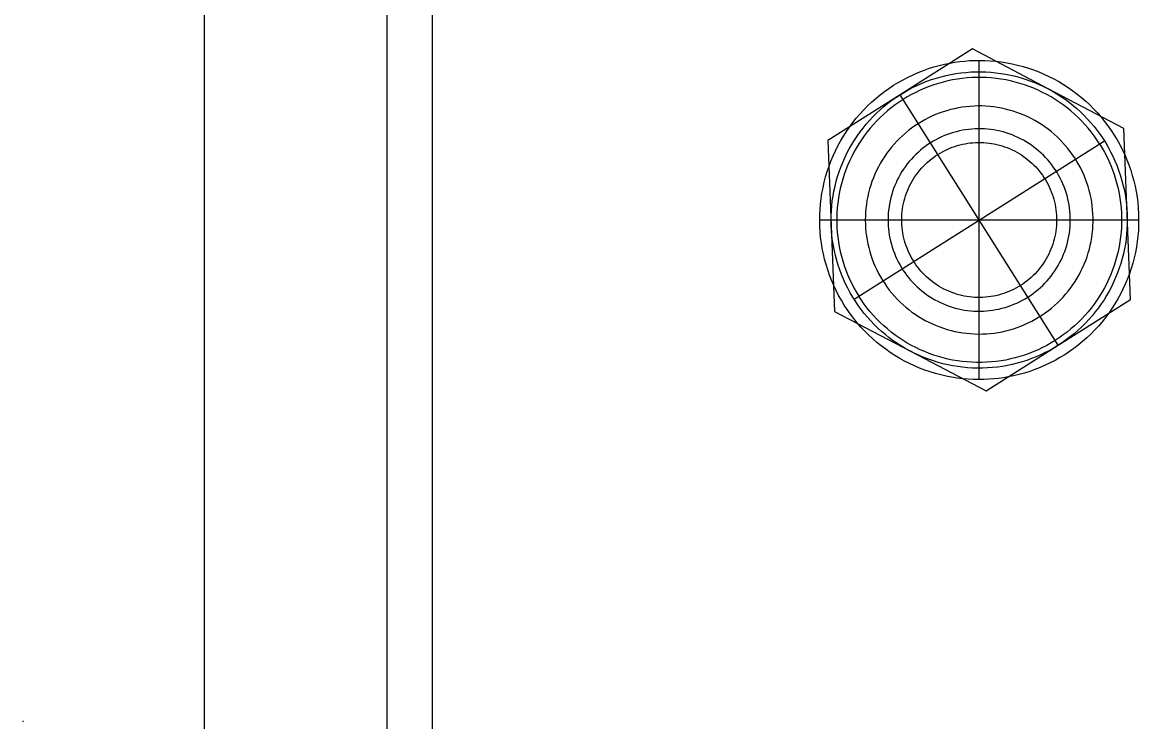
# Model space of a CAD drawing. Header units: millimetres. Extents: x -402 to 3954, y -41 to 3282.
# Drawn here: x -105.37 to -56.37, y 1285.91 to 1316.57 of the extents above; entities that cross this region are included whole.
import ezdxf

# ---------------------------------------------------------------- set-up
doc = ezdxf.new("R2010")
doc.units = ezdxf.units.MM
doc.layers.add('ZANO_R', color=7, linetype='Continuous', lineweight=0)
doc.layers.add('ZANO_W', color=1, linetype='Continuous', lineweight=0)
doc.styles.add('Arial', font='arial.ttf')
doc.styles.get("Standard").update_dxf_attribs({"font": 'ARIALUNI.TTF'})
doc.dimstyles.new('pl i ang', dxfattribs={"dimtxt": 50, "dimasz": 50, "dimexe": 1.25, "dimexo": 0.625, "dimgap": 10, "dimtad": 1, "dimtoh": 1, "dimtxsty": 'Standard', "dimcen": 2.5, "dimclrd": 1, "dimclre": 1, "dimclrt": 1, "dimadec": 0, "dimazin": 0, "dimtfac": 1, "dimtmove": 0, "dimatfit": 3, "dimfxl": 1, "dimarcsym": 1})

# ---------------------------------------------------------------- blocks, each defined once
blk = doc.blocks.new('*D414')
at = {"layer": 'ZANO_W', "color": 1, "lineweight": -2}
for p, q in [((-99.368, 1886.113), (-300.683, 1886.113)), ((-290.683, 1846.113), (-290.683, 1292.92)), ((-143.88, 1252.92), (-300.683, 1252.92))]:
    blk.add_line(p, q, dxfattribs=at)
at = {"layer": 'ZANO_W', "color": 1}
for points in [[(-284.016, 1846.113), (-297.349, 1846.113), (-290.683, 1886.113)], [(-297.349, 1292.92), (-284.016, 1292.92), (-290.683, 1252.92)]]:
    blk.add_solid(points, dxfattribs=at)
at = {"layer": 'ZANO_W', "color": 1, "insert": (-321.119, 1569.517), "char_height": 40, "attachment_point": 5, "rotation": 90, "style": 'Arial'}
blk.add_mtext('633', dxfattribs=at)

msp = doc.modelspace()

# ---------------------------------------------------------------- linework, layer by layer
at = {"layer": 'ZANO_R'}
for p, q in [((-97.368, 1262.905), (-97.368, 1702.905)), ((-89.368, 1702.905), (-89.368, 1262.905)), ((-87.368, 1257.905), (-87.368, 1697.905)), ((-63.668, 1315.405), (-66.841, 1313.4)), ((-60.346, 1313.66), (-63.668, 1315.405)), ((-65.358, 1314.617), (-65.123, 1314.682)), ((-65.123, 1314.682), (-64.887, 1314.739)), ((-64.887, 1314.739), (-64.648, 1314.787)), ((-64.642, 1314.788), (-64.432, 1314.824)), ((-64.432, 1314.824), (-64.22, 1314.853)), ((-64.22, 1314.853), (-64.008, 1314.876)), ((-64.008, 1314.876), (-63.795, 1314.892)), ((-63.795, 1314.892), (-63.582, 1314.902)), ((-63.582, 1314.902), (-63.368, 1314.905)), ((-63.368, 1314.905), (-63.125, 1314.901)), ((-63.368, 1300.905), (-63.368, 1314.905)), ((-63.125, 1314.901), (-62.882, 1314.888)), ((-62.882, 1314.888), (-62.639, 1314.867)), ((-62.639, 1314.867), (-62.397, 1314.837)), ((-62.397, 1314.837), (-62.156, 1314.799)), ((-62.156, 1314.799), (-61.917, 1314.753)), ((-61.917, 1314.753), (-61.68, 1314.698)), ((-61.68, 1314.698), (-61.444, 1314.636)), ((-66.49, 1314.171), (-66.27, 1314.276)), ((-66.27, 1314.276), (-66.047, 1314.373)), ((-66.047, 1314.373), (-65.82, 1314.462)), ((-65.82, 1314.462), (-65.59, 1314.543)), ((-65.59, 1314.543), (-65.358, 1314.617)), ((-65.036, 1314.188), (-64.823, 1314.24)), ((-64.823, 1314.24), (-64.609, 1314.286)), ((-64.609, 1314.286), (-64.392, 1314.324)), ((-64.392, 1314.324), (-64.175, 1314.355)), ((-64.175, 1314.355), (-63.957, 1314.379)), ((-63.957, 1314.379), (-63.738, 1314.395)), ((-63.738, 1314.395), (-63.518, 1314.403)), ((-63.518, 1314.403), (-63.299, 1314.405)), ((-63.299, 1314.405), (-63.079, 1314.399)), ((-63.079, 1314.399), (-62.86, 1314.385)), ((-62.86, 1314.385), (-62.642, 1314.364)), ((-62.642, 1314.364), (-62.424, 1314.336)), ((-62.424, 1314.336), (-62.207, 1314.301)), ((-62.207, 1314.301), (-61.992, 1314.258)), ((-61.992, 1314.258), (-61.778, 1314.208)), ((-61.778, 1314.208), (-61.566, 1314.15)), ((-61.444, 1314.636), (-61.211, 1314.565)), ((-61.211, 1314.565), (-60.981, 1314.485)), ((-60.981, 1314.485), (-60.753, 1314.398)), ((-60.753, 1314.398), (-60.529, 1314.303)), ((-60.529, 1314.303), (-60.308, 1314.201)), ((-60.308, 1314.201), (-60.091, 1314.09)), ((-67.329, 1313.677), (-67.126, 1313.811)), ((-67.126, 1313.811), (-66.918, 1313.939)), ((-66.918, 1313.939), (-66.706, 1314.058)), ((-66.706, 1314.058), (-66.49, 1314.171)), ((-66.462, 1313.622), (-66.267, 1313.723)), ((-66.267, 1313.723), (-66.069, 1313.818)), ((-66.069, 1313.818), (-65.868, 1313.906)), ((-65.868, 1313.906), (-65.663, 1313.987)), ((-65.562, 1313.758), (-65.761, 1313.679)), ((-65.663, 1313.987), (-65.457, 1314.061)), ((-65.361, 1313.829), (-65.562, 1313.758)), ((-65.457, 1314.061), (-65.248, 1314.128)), ((-65.158, 1313.894), (-65.361, 1313.829)), ((-65.248, 1314.128), (-65.036, 1314.188)), ((-64.952, 1313.951), (-65.158, 1313.894)), ((-64.745, 1314.002), (-64.952, 1313.951)), ((-64.536, 1314.045), (-64.745, 1314.002)), ((-64.326, 1314.081), (-64.536, 1314.045)), ((-64.114, 1314.111), (-64.326, 1314.081)), ((-63.902, 1314.132), (-64.114, 1314.111)), ((-63.689, 1314.147), (-63.902, 1314.132)), ((-63.476, 1314.154), (-63.689, 1314.147)), ((-63.262, 1314.154), (-63.476, 1314.154)), ((-63.049, 1314.147), (-63.262, 1314.154)), ((-62.836, 1314.132), (-63.049, 1314.147)), ((-62.624, 1314.111), (-62.836, 1314.132)), ((-62.412, 1314.082), (-62.624, 1314.111)), ((-62.202, 1314.045), (-62.412, 1314.082)), ((-61.993, 1314.002), (-62.202, 1314.045)), ((-61.786, 1313.952), (-61.993, 1314.002)), ((-61.58, 1313.894), (-61.786, 1313.952)), ((-61.377, 1313.829), (-61.58, 1313.894)), ((-61.566, 1314.15), (-61.356, 1314.086)), ((-61.176, 1313.758), (-61.377, 1313.829)), ((-61.356, 1314.086), (-61.149, 1314.014)), ((-60.977, 1313.68), (-61.176, 1313.758)), ((-61.149, 1314.014), (-60.943, 1313.936)), ((-60.943, 1313.936), (-60.741, 1313.851)), ((-60.741, 1313.851), (-60.542, 1313.758)), ((-60.542, 1313.758), (-60.346, 1313.66)), ((-60.091, 1314.09), (-59.878, 1313.973)), ((-59.878, 1313.973), (-59.669, 1313.847)), ((-59.669, 1313.847), (-59.464, 1313.715)), ((-59.464, 1313.715), (-59.264, 1313.576)), ((-66.841, 1313.4), (-70.013, 1311.395)), ((-68.091, 1313.072), (-67.909, 1313.233)), ((-67.909, 1313.233), (-67.721, 1313.388)), ((-67.721, 1313.388), (-67.527, 1313.536)), ((-67.527, 1313.536), (-67.329, 1313.677)), ((-67.204, 1313.153), (-67.024, 1313.28)), ((-67.024, 1313.28), (-66.841, 1313.4)), ((-66.841, 1313.4), (-66.653, 1313.514)), ((-59.896, 1302.41), (-66.841, 1313.4)), ((-66.525, 1313.3), (-66.707, 1313.189)), ((-66.653, 1313.514), (-66.462, 1313.622)), ((-66.339, 1313.404), (-66.525, 1313.3)), ((-66.149, 1313.503), (-66.339, 1313.404)), ((-65.957, 1313.594), (-66.149, 1313.503)), ((-65.761, 1313.679), (-65.957, 1313.594)), ((-60.782, 1313.595), (-60.977, 1313.68)), ((-60.589, 1313.503), (-60.782, 1313.595)), ((-60.399, 1313.405), (-60.589, 1313.503)), ((-60.213, 1313.3), (-60.399, 1313.405)), ((-60.346, 1313.66), (-60.153, 1313.554)), ((-57.023, 1311.915), (-60.346, 1313.66)), ((-60.031, 1313.189), (-60.213, 1313.3)), ((-60.153, 1313.554), (-59.964, 1313.442)), ((-59.964, 1313.442), (-59.779, 1313.324)), ((-59.779, 1313.324), (-59.598, 1313.2)), ((-59.264, 1313.576), (-59.069, 1313.429)), ((-59.069, 1313.429), (-58.88, 1313.276)), ((-58.88, 1313.276), (-58.695, 1313.117)), ((-68.604, 1312.552), (-68.439, 1312.731)), ((-68.439, 1312.731), (-68.268, 1312.904)), ((-68.268, 1312.904), (-68.091, 1313.072)), ((-67.876, 1312.589), (-67.715, 1312.738)), ((-67.715, 1312.738), (-67.549, 1312.882)), ((-67.549, 1312.882), (-67.379, 1313.021)), ((-67.23, 1312.82), (-67.395, 1312.685)), ((-67.379, 1313.021), (-67.204, 1313.153)), ((-67.06, 1312.949), (-67.23, 1312.82)), ((-66.886, 1313.072), (-67.06, 1312.949)), ((-66.707, 1313.189), (-66.886, 1313.072)), ((-64.624, 1312.745), (-64.791, 1312.698)), ((-64.456, 1312.786), (-64.624, 1312.745)), ((-64.285, 1312.82), (-64.456, 1312.786)), ((-64.114, 1312.849), (-64.285, 1312.82)), ((-63.942, 1312.872), (-64.114, 1312.849)), ((-63.77, 1312.889), (-63.942, 1312.872)), ((-63.596, 1312.9), (-63.77, 1312.889)), ((-63.423, 1312.905), (-63.596, 1312.9)), ((-63.249, 1312.904), (-63.423, 1312.905)), ((-63.076, 1312.897), (-63.249, 1312.904)), ((-62.903, 1312.883), (-63.076, 1312.897)), ((-62.73, 1312.864), (-62.903, 1312.883)), ((-62.559, 1312.839), (-62.73, 1312.864)), ((-62.388, 1312.808), (-62.559, 1312.839)), ((-62.218, 1312.771), (-62.388, 1312.808)), ((-62.05, 1312.728), (-62.218, 1312.771)), ((-61.883, 1312.68), (-62.05, 1312.728)), ((-59.852, 1313.072), (-60.031, 1313.189)), ((-59.678, 1312.949), (-59.852, 1313.072)), ((-59.508, 1312.82), (-59.678, 1312.949)), ((-59.598, 1313.2), (-59.422, 1313.07)), ((-59.342, 1312.686), (-59.508, 1312.82)), ((-59.422, 1313.07), (-59.249, 1312.933)), ((-59.249, 1312.933), (-59.082, 1312.791)), ((-59.082, 1312.791), (-58.919, 1312.644)), ((-58.695, 1313.117), (-58.517, 1312.951)), ((-58.517, 1312.951), (-58.344, 1312.779)), ((-58.344, 1312.779), (-58.178, 1312.602)), ((-68.915, 1312.176), (-68.763, 1312.367)), ((-68.763, 1312.367), (-68.604, 1312.552)), ((-68.326, 1312.109), (-68.182, 1312.274)), ((-68.182, 1312.274), (-68.031, 1312.434)), ((-68.031, 1312.434), (-67.876, 1312.589)), ((-67.863, 1312.248), (-68.009, 1312.092)), ((-67.712, 1312.399), (-67.863, 1312.248)), ((-67.556, 1312.545), (-67.712, 1312.399)), ((-67.395, 1312.685), (-67.556, 1312.545)), ((-65.752, 1312.301), (-65.903, 1312.215)), ((-65.598, 1312.381), (-65.752, 1312.301)), ((-65.441, 1312.455), (-65.598, 1312.381)), ((-65.282, 1312.525), (-65.441, 1312.455)), ((-65.121, 1312.588), (-65.282, 1312.525)), ((-64.957, 1312.646), (-65.121, 1312.588)), ((-64.791, 1312.698), (-64.957, 1312.646)), ((-61.719, 1312.625), (-61.883, 1312.68)), ((-61.556, 1312.565), (-61.719, 1312.625)), ((-61.395, 1312.499), (-61.556, 1312.565)), ((-61.237, 1312.428), (-61.395, 1312.499)), ((-61.081, 1312.351), (-61.237, 1312.428)), ((-60.928, 1312.269), (-61.081, 1312.351)), ((-60.778, 1312.182), (-60.928, 1312.269)), ((-59.182, 1312.546), (-59.342, 1312.686)), ((-59.026, 1312.4), (-59.182, 1312.546)), ((-58.875, 1312.249), (-59.026, 1312.4)), ((-58.919, 1312.644), (-58.762, 1312.491)), ((-58.729, 1312.093), (-58.875, 1312.249)), ((-58.762, 1312.491), (-58.61, 1312.333)), ((-58.61, 1312.333), (-58.463, 1312.169)), ((-58.178, 1312.602), (-58.017, 1312.418)), ((-58.017, 1312.418), (-57.864, 1312.229)), ((-57.864, 1312.229), (-57.716, 1312.035)), ((-69.329, 1311.575), (-69.198, 1311.78)), ((-69.198, 1311.78), (-69.06, 1311.981)), ((-69.06, 1311.981), (-68.915, 1312.176)), ((-68.726, 1311.586), (-68.599, 1311.764)), ((-68.599, 1311.764), (-68.466, 1311.939)), ((-68.466, 1311.939), (-68.326, 1312.109)), ((-68.284, 1311.766), (-68.413, 1311.596)), ((-68.149, 1311.931), (-68.284, 1311.766)), ((-68.009, 1312.092), (-68.149, 1311.931)), ((-66.475, 1311.823), (-66.609, 1311.713)), ((-66.337, 1311.928), (-66.475, 1311.823)), ((-66.196, 1312.029), (-66.337, 1311.928)), ((-66.051, 1312.125), (-66.196, 1312.029)), ((-65.903, 1312.215), (-66.051, 1312.125)), ((-64.502, 1311.741), (-64.634, 1311.7)), ((-64.369, 1311.778), (-64.502, 1311.741)), ((-64.235, 1311.81), (-64.369, 1311.778)), ((-64.099, 1311.838), (-64.235, 1311.81)), ((-63.963, 1311.861), (-64.099, 1311.838)), ((-63.826, 1311.879), (-63.963, 1311.861)), ((-63.689, 1311.892), (-63.826, 1311.879)), ((-63.551, 1311.901), (-63.689, 1311.892)), ((-63.413, 1311.905), (-63.551, 1311.901)), ((-63.275, 1311.904), (-63.413, 1311.905)), ((-63.137, 1311.899), (-63.275, 1311.904)), ((-62.999, 1311.888), (-63.137, 1311.899)), ((-62.862, 1311.873), (-62.999, 1311.888)), ((-62.725, 1311.853), (-62.862, 1311.873)), ((-62.59, 1311.829), (-62.725, 1311.853)), ((-62.455, 1311.799), (-62.59, 1311.829)), ((-62.321, 1311.766), (-62.455, 1311.799)), ((-62.188, 1311.727), (-62.321, 1311.766)), ((-60.631, 1312.09), (-60.778, 1312.182)), ((-60.488, 1311.992), (-60.631, 1312.09)), ((-60.348, 1311.89), (-60.488, 1311.992)), ((-60.211, 1311.782), (-60.348, 1311.89)), ((-60.079, 1311.67), (-60.211, 1311.782)), ((-58.589, 1311.932), (-58.729, 1312.093)), ((-58.454, 1311.767), (-58.589, 1311.932)), ((-58.463, 1312.169), (-58.321, 1312.001)), ((-58.325, 1311.597), (-58.454, 1311.767)), ((-58.321, 1312.001), (-58.186, 1311.828)), ((-58.186, 1311.828), (-58.056, 1311.651)), ((-57.716, 1312.035), (-57.576, 1311.836)), ((-57.576, 1311.836), (-57.443, 1311.632)), ((-56.874, 1308.165), (-57.023, 1311.915)), ((-70.013, 1311.395), (-69.863, 1307.646)), ((-69.57, 1311.152), (-69.453, 1311.365)), ((-69.453, 1311.365), (-69.329, 1311.575)), ((-68.962, 1311.215), (-68.847, 1311.402)), ((-68.863, 1304.433), (-57.874, 1311.377)), ((-68.847, 1311.402), (-68.726, 1311.586)), ((-68.536, 1311.421), (-68.653, 1311.243)), ((-68.413, 1311.596), (-68.536, 1311.421)), ((-66.987, 1311.355), (-67.105, 1311.228)), ((-66.866, 1311.479), (-66.987, 1311.355)), ((-66.739, 1311.598), (-66.866, 1311.479)), ((-66.609, 1311.713), (-66.739, 1311.598)), ((-65.505, 1311.287), (-65.621, 1311.211)), ((-65.387, 1311.358), (-65.505, 1311.287)), ((-65.267, 1311.426), (-65.387, 1311.358)), ((-65.144, 1311.489), (-65.267, 1311.426)), ((-65.019, 1311.549), (-65.144, 1311.489)), ((-64.893, 1311.603), (-65.019, 1311.549)), ((-64.764, 1311.654), (-64.893, 1311.603)), ((-64.634, 1311.7), (-64.764, 1311.654)), ((-63.99, 1311.248), (-63.874, 1311.267)), ((-63.874, 1311.267), (-63.758, 1311.283)), ((-63.758, 1311.283), (-63.641, 1311.294)), ((-63.641, 1311.294), (-63.524, 1311.302)), ((-63.524, 1311.302), (-63.406, 1311.305)), ((-63.406, 1311.305), (-63.289, 1311.304)), ((-63.289, 1311.304), (-63.172, 1311.3)), ((-63.172, 1311.3), (-63.055, 1311.291)), ((-63.055, 1311.291), (-62.938, 1311.278)), ((-62.938, 1311.278), (-62.822, 1311.261)), ((-62.822, 1311.261), (-62.706, 1311.24)), ((-62.057, 1311.684), (-62.188, 1311.727)), ((-61.927, 1311.637), (-62.057, 1311.684)), ((-61.799, 1311.585), (-61.927, 1311.637)), ((-61.673, 1311.528), (-61.799, 1311.585)), ((-61.549, 1311.468), (-61.673, 1311.528)), ((-61.427, 1311.403), (-61.549, 1311.468)), ((-61.308, 1311.334), (-61.427, 1311.403)), ((-61.191, 1311.26), (-61.308, 1311.334)), ((-61.076, 1311.183), (-61.191, 1311.26)), ((-59.95, 1311.554), (-60.079, 1311.67)), ((-59.825, 1311.433), (-59.95, 1311.554)), ((-59.705, 1311.308), (-59.825, 1311.433)), ((-59.589, 1311.179), (-59.705, 1311.308)), ((-58.202, 1311.422), (-58.325, 1311.597)), ((-58.085, 1311.244), (-58.202, 1311.422)), ((-58.056, 1311.651), (-57.933, 1311.47)), ((-57.933, 1311.47), (-57.816, 1311.284)), ((-57.816, 1311.284), (-57.705, 1311.095)), ((-57.443, 1311.632), (-57.317, 1311.423)), ((-57.317, 1311.423), (-57.198, 1311.211)), ((-69.781, 1310.713), (-69.679, 1310.934)), ((-69.679, 1310.934), (-69.57, 1311.152)), ((-69.269, 1310.633), (-69.173, 1310.83)), ((-69.173, 1310.83), (-69.071, 1311.025)), ((-69.071, 1311.025), (-68.962, 1311.215)), ((-68.868, 1310.874), (-68.966, 1310.685)), ((-68.764, 1311.06), (-68.868, 1310.874)), ((-68.653, 1311.243), (-68.764, 1311.06)), ((-67.43, 1310.821), (-67.529, 1310.678)), ((-67.327, 1310.96), (-67.43, 1310.821)), ((-67.218, 1311.096), (-67.327, 1310.96)), ((-67.105, 1311.228), (-67.218, 1311.096)), ((-66.155, 1310.775), (-66.252, 1310.677)), ((-66.054, 1310.869), (-66.155, 1310.775)), ((-65.95, 1310.96), (-66.054, 1310.869)), ((-65.843, 1311.048), (-65.95, 1310.96)), ((-65.733, 1311.131), (-65.843, 1311.048)), ((-65.621, 1311.211), (-65.733, 1311.131)), ((-65.283, 1310.715), (-65.185, 1310.779)), ((-65.185, 1310.779), (-65.084, 1310.84)), ((-65.084, 1310.84), (-64.982, 1310.898)), ((-64.982, 1310.898), (-64.878, 1310.952)), ((-64.878, 1310.952), (-64.772, 1311.002)), ((-64.772, 1311.002), (-64.664, 1311.049)), ((-64.664, 1311.049), (-64.555, 1311.092)), ((-64.555, 1311.092), (-64.444, 1311.131)), ((-64.444, 1311.131), (-64.332, 1311.166)), ((-64.332, 1311.166), (-64.219, 1311.197)), ((-64.219, 1311.197), (-64.105, 1311.225)), ((-64.105, 1311.225), (-63.99, 1311.248)), ((-62.706, 1311.24), (-62.592, 1311.215)), ((-62.592, 1311.215), (-62.478, 1311.187)), ((-62.478, 1311.187), (-62.365, 1311.154)), ((-62.365, 1311.154), (-62.254, 1311.117)), ((-62.254, 1311.117), (-62.143, 1311.077)), ((-62.143, 1311.077), (-62.035, 1311.033)), ((-62.035, 1311.033), (-61.928, 1310.985)), ((-61.928, 1310.985), (-61.822, 1310.933)), ((-61.822, 1310.933), (-61.719, 1310.878)), ((-61.719, 1310.878), (-61.617, 1310.819)), ((-61.617, 1310.819), (-61.517, 1310.757)), ((-60.964, 1311.102), (-61.076, 1311.183)), ((-60.856, 1311.017), (-60.964, 1311.102)), ((-60.75, 1310.929), (-60.856, 1311.017)), ((-60.647, 1310.836), (-60.75, 1310.929)), ((-60.547, 1310.741), (-60.647, 1310.836)), ((-59.478, 1311.046), (-59.589, 1311.179)), ((-59.371, 1310.909), (-59.478, 1311.046)), ((-59.269, 1310.768), (-59.371, 1310.909)), ((-59.172, 1310.624), (-59.269, 1310.768)), ((-58.085, 1311.244), (-57.974, 1311.061)), ((-57.974, 1311.061), (-57.869, 1310.875)), ((-57.869, 1310.875), (-57.771, 1310.686)), ((-57.705, 1311.095), (-57.6, 1310.901)), ((-57.6, 1310.901), (-57.502, 1310.705)), ((-57.198, 1311.211), (-57.087, 1310.994)), ((-57.087, 1310.994), (-56.983, 1310.773)), ((-56.983, 1310.773), (-56.887, 1310.549)), ((-69.961, 1310.26), (-69.875, 1310.488)), ((-69.875, 1310.488), (-69.781, 1310.713)), ((-69.439, 1310.228), (-69.357, 1310.432)), ((-69.357, 1310.432), (-69.269, 1310.633)), ((-69.143, 1310.296), (-69.221, 1310.098)), ((-69.058, 1310.492), (-69.143, 1310.296)), ((-68.966, 1310.685), (-69.058, 1310.492)), ((-67.711, 1310.383), (-67.795, 1310.231)), ((-67.623, 1310.532), (-67.711, 1310.383)), ((-67.529, 1310.678), (-67.623, 1310.532)), ((-66.523, 1310.364), (-66.606, 1310.254)), ((-66.437, 1310.472), (-66.523, 1310.364)), ((-66.346, 1310.576), (-66.437, 1310.472)), ((-66.252, 1310.677), (-66.346, 1310.576)), ((-65.82, 1310.261), (-65.737, 1310.345)), ((-65.737, 1310.345), (-65.651, 1310.425)), ((-65.651, 1310.425), (-65.563, 1310.502)), ((-65.563, 1310.502), (-65.472, 1310.576)), ((-65.472, 1310.576), (-65.379, 1310.647)), ((-65.379, 1310.647), (-65.283, 1310.715)), ((-61.517, 1310.757), (-61.42, 1310.692)), ((-61.42, 1310.692), (-61.325, 1310.623)), ((-61.325, 1310.623), (-61.232, 1310.55)), ((-61.232, 1310.55), (-61.142, 1310.475)), ((-61.142, 1310.475), (-61.055, 1310.397)), ((-61.055, 1310.397), (-60.97, 1310.315)), ((-60.97, 1310.315), (-60.889, 1310.231)), ((-60.451, 1310.642), (-60.547, 1310.741)), ((-60.358, 1310.539), (-60.451, 1310.642)), ((-60.269, 1310.434), (-60.358, 1310.539)), ((-60.184, 1310.325), (-60.269, 1310.434)), ((-60.102, 1310.214), (-60.184, 1310.325)), ((-59.081, 1310.477), (-59.172, 1310.624)), ((-58.994, 1310.327), (-59.081, 1310.477)), ((-58.913, 1310.173), (-58.994, 1310.327)), ((-57.771, 1310.686), (-57.68, 1310.493)), ((-57.68, 1310.493), (-57.594, 1310.298)), ((-57.594, 1310.298), (-57.516, 1310.099)), ((-57.502, 1310.705), (-57.411, 1310.505)), ((-57.411, 1310.505), (-57.327, 1310.303)), ((-57.327, 1310.303), (-57.249, 1310.097)), ((-56.887, 1310.549), (-56.799, 1310.322)), ((-56.799, 1310.322), (-56.719, 1310.092)), ((-70.17, 1309.56), (-70.108, 1309.796)), ((-70.108, 1309.796), (-70.039, 1310.029)), ((-70.039, 1310.029), (-69.961, 1310.26)), ((-69.643, 1309.602), (-69.582, 1309.813)), ((-69.582, 1309.813), (-69.514, 1310.022)), ((-69.514, 1310.022), (-69.439, 1310.228)), ((-69.293, 1309.897), (-69.357, 1309.693)), ((-69.221, 1310.098), (-69.293, 1309.897)), ((-67.945, 1309.918), (-68.012, 1309.758)), ((-67.873, 1310.076), (-67.945, 1309.918)), ((-67.795, 1310.231), (-67.873, 1310.076)), ((-66.899, 1309.786), (-66.962, 1309.663)), ((-66.832, 1309.906), (-66.899, 1309.786)), ((-66.761, 1310.025), (-66.832, 1309.906)), ((-66.686, 1310.141), (-66.761, 1310.025)), ((-66.606, 1310.254), (-66.686, 1310.141)), ((-66.252, 1309.707), (-66.188, 1309.805)), ((-66.188, 1309.805), (-66.121, 1309.901)), ((-66.121, 1309.901), (-66.05, 1309.995)), ((-66.05, 1309.995), (-65.976, 1310.087)), ((-65.976, 1310.087), (-65.9, 1310.175)), ((-65.9, 1310.175), (-65.82, 1310.261)), ((-60.889, 1310.231), (-60.81, 1310.144)), ((-60.81, 1310.144), (-60.734, 1310.055)), ((-60.734, 1310.055), (-60.661, 1309.962)), ((-60.661, 1309.962), (-60.592, 1309.868)), ((-60.592, 1309.868), (-60.526, 1309.771)), ((-60.024, 1310.1), (-60.102, 1310.214)), ((-59.951, 1309.983), (-60.024, 1310.1)), ((-59.881, 1309.864), (-59.951, 1309.983)), ((-59.815, 1309.742), (-59.881, 1309.864)), ((-58.836, 1310.017), (-58.913, 1310.173)), ((-58.766, 1309.859), (-58.836, 1310.017)), ((-58.701, 1309.698), (-58.766, 1309.859)), ((-57.516, 1310.099), (-57.445, 1309.898)), ((-57.445, 1309.898), (-57.38, 1309.695)), ((-57.249, 1310.097), (-57.179, 1309.889)), ((-57.179, 1309.889), (-57.115, 1309.679)), ((-56.719, 1310.092), (-56.647, 1309.859)), ((-56.647, 1309.859), (-56.583, 1309.624)), ((-70.269, 1309.083), (-70.224, 1309.322)), ((-70.224, 1309.322), (-70.17, 1309.56)), ((-69.743, 1309.174), (-69.697, 1309.389)), ((-69.697, 1309.389), (-69.643, 1309.602)), ((-69.415, 1309.488), (-69.465, 1309.281)), ((-69.357, 1309.693), (-69.415, 1309.488)), ((-68.13, 1309.432), (-68.18, 1309.265)), ((-68.074, 1309.596), (-68.13, 1309.432)), ((-68.012, 1309.758), (-68.074, 1309.596)), ((-67.074, 1309.411), (-67.124, 1309.282)), ((-67.02, 1309.538), (-67.074, 1309.411)), ((-66.962, 1309.663), (-67.02, 1309.538)), ((-66.519, 1309.185), (-66.472, 1309.293)), ((-66.472, 1309.293), (-66.423, 1309.399)), ((-66.423, 1309.399), (-66.369, 1309.504)), ((-66.369, 1309.504), (-66.312, 1309.606)), ((-66.312, 1309.606), (-66.252, 1309.707)), ((-60.526, 1309.771), (-60.463, 1309.672)), ((-60.463, 1309.672), (-60.404, 1309.57)), ((-60.404, 1309.57), (-60.348, 1309.467)), ((-60.348, 1309.467), (-60.296, 1309.362)), ((-60.296, 1309.362), (-60.248, 1309.255)), ((-59.754, 1309.619), (-59.815, 1309.742)), ((-59.697, 1309.493), (-59.754, 1309.619)), ((-59.644, 1309.365), (-59.697, 1309.493)), ((-59.596, 1309.236), (-59.644, 1309.365)), ((-58.641, 1309.535), (-58.701, 1309.698)), ((-58.588, 1309.37), (-58.641, 1309.535)), ((-58.54, 1309.203), (-58.588, 1309.37)), ((-57.38, 1309.695), (-57.322, 1309.489)), ((-57.322, 1309.489), (-57.272, 1309.282)), ((-57.115, 1309.679), (-57.059, 1309.467)), ((-57.059, 1309.467), (-57.01, 1309.253)), ((-56.583, 1309.624), (-56.527, 1309.387)), ((-56.527, 1309.387), (-56.48, 1309.148)), ((-70.334, 1308.6), (-70.305, 1308.842)), ((-70.305, 1308.842), (-70.269, 1309.083)), ((-69.815, 1308.741), (-69.783, 1308.958)), ((-69.783, 1308.958), (-69.743, 1309.174)), ((-69.545, 1308.861), (-69.574, 1308.65)), ((-69.509, 1309.072), (-69.545, 1308.861)), ((-69.465, 1309.281), (-69.509, 1309.072)), ((-68.263, 1308.928), (-68.295, 1308.758)), ((-68.224, 1309.098), (-68.263, 1308.928)), ((-68.18, 1309.265), (-68.224, 1309.098)), ((-67.246, 1308.886), (-67.278, 1308.752)), ((-67.21, 1309.019), (-67.246, 1308.886)), ((-67.169, 1309.151), (-67.21, 1309.019)), ((-67.124, 1309.282), (-67.169, 1309.151)), ((-66.665, 1308.739), (-66.634, 1308.852)), ((-66.634, 1308.852), (-66.599, 1308.964)), ((-66.599, 1308.964), (-66.561, 1309.075)), ((-66.561, 1309.075), (-66.519, 1309.185)), ((-60.248, 1309.255), (-60.203, 1309.146)), ((-60.203, 1309.146), (-60.162, 1309.036)), ((-60.162, 1309.036), (-60.125, 1308.925)), ((-60.125, 1308.925), (-60.092, 1308.812)), ((-60.092, 1308.812), (-60.062, 1308.699)), ((-59.553, 1309.105), (-59.596, 1309.236)), ((-59.513, 1308.972), (-59.553, 1309.105)), ((-59.479, 1308.839), (-59.513, 1308.972)), ((-59.449, 1308.704), (-59.479, 1308.839)), ((-58.498, 1309.035), (-58.54, 1309.203)), ((-58.461, 1308.865), (-58.498, 1309.035)), ((-58.431, 1308.694), (-58.461, 1308.865)), ((-57.272, 1309.282), (-57.229, 1309.073)), ((-57.229, 1309.073), (-57.192, 1308.862)), ((-57.192, 1308.862), (-57.163, 1308.651)), ((-57.01, 1309.253), (-56.968, 1309.037)), ((-56.968, 1309.037), (-56.933, 1308.82)), ((-56.933, 1308.82), (-56.906, 1308.603)), ((-56.48, 1309.148), (-56.441, 1308.908)), ((-56.441, 1308.908), (-56.41, 1308.666)), ((-70.365, 1308.114), (-70.354, 1308.358)), ((-70.354, 1308.358), (-70.334, 1308.6)), ((-69.856, 1308.304), (-69.839, 1308.523)), ((-69.839, 1308.523), (-69.815, 1308.741)), ((-69.596, 1308.438), (-69.61, 1308.225)), ((-69.574, 1308.65), (-69.596, 1308.438)), ((-68.343, 1308.414), (-68.357, 1308.241)), ((-68.322, 1308.586), (-68.343, 1308.414)), ((-68.295, 1308.758), (-68.322, 1308.586)), ((-67.344, 1308.343), (-67.357, 1308.205)), ((-67.327, 1308.48), (-67.344, 1308.343)), ((-67.305, 1308.616), (-67.327, 1308.48)), ((-67.278, 1308.752), (-67.305, 1308.616)), ((-66.748, 1308.277), (-66.733, 1308.394)), ((-66.733, 1308.394), (-66.714, 1308.51)), ((-66.714, 1308.51), (-66.691, 1308.625)), ((-66.691, 1308.625), (-66.665, 1308.739)), ((-60.062, 1308.699), (-60.037, 1308.584)), ((-60.037, 1308.584), (-60.016, 1308.469)), ((-60.016, 1308.469), (-59.998, 1308.353)), ((-59.998, 1308.353), (-59.985, 1308.236)), ((-59.424, 1308.568), (-59.449, 1308.704)), ((-59.403, 1308.432), (-59.424, 1308.568)), ((-59.387, 1308.294), (-59.403, 1308.432)), ((-58.407, 1308.522), (-58.431, 1308.694)), ((-58.388, 1308.35), (-58.407, 1308.522)), ((-58.376, 1308.176), (-58.388, 1308.35)), ((-57.163, 1308.651), (-57.141, 1308.439)), ((-57.141, 1308.439), (-57.127, 1308.226)), ((-56.906, 1308.603), (-56.886, 1308.384)), ((-56.886, 1308.384), (-56.874, 1308.165)), ((-56.41, 1308.666), (-56.388, 1308.423)), ((-56.388, 1308.423), (-56.374, 1308.18)), ((-70.368, 1307.871), (-70.365, 1308.114)), ((-70.368, 1307.905), (-56.368, 1307.905)), ((-70.363, 1307.627), (-70.368, 1307.871)), ((-69.868, 1307.865), (-69.866, 1308.085)), ((-69.863, 1307.646), (-69.868, 1307.865)), ((-69.866, 1308.085), (-69.856, 1308.304)), ((-69.61, 1308.225), (-69.618, 1308.011)), ((-69.618, 1308.011), (-69.618, 1307.798)), ((-68.366, 1308.068), (-68.368, 1307.894)), ((-68.368, 1307.894), (-68.365, 1307.721)), ((-68.357, 1308.241), (-68.366, 1308.068)), ((-67.365, 1308.068), (-67.368, 1307.93)), ((-67.368, 1307.93), (-67.367, 1307.792)), ((-67.357, 1308.205), (-67.365, 1308.068)), ((-66.768, 1307.926), (-66.766, 1308.043)), ((-66.767, 1307.809), (-66.768, 1307.926)), ((-66.766, 1308.043), (-66.759, 1308.16)), ((-66.759, 1308.16), (-66.748, 1308.277)), ((-59.985, 1308.236), (-59.975, 1308.119)), ((-59.975, 1308.119), (-59.97, 1308.002)), ((-59.969, 1307.884), (-59.971, 1307.767)), ((-59.97, 1308.002), (-59.969, 1307.884)), ((-59.376, 1308.157), (-59.387, 1308.294)), ((-59.37, 1308.019), (-59.376, 1308.157)), ((-59.372, 1307.743), (-59.369, 1307.881)), ((-59.369, 1307.881), (-59.37, 1308.019)), ((-58.369, 1308.003), (-58.376, 1308.176)), ((-58.375, 1307.656), (-58.369, 1307.829)), ((-58.369, 1307.829), (-58.369, 1308.003)), ((-57.127, 1308.226), (-57.119, 1308.013)), ((-57.119, 1308.013), (-57.119, 1307.799)), ((-56.874, 1308.165), (-56.869, 1307.945)), ((-56.724, 1304.415), (-56.874, 1308.165)), ((-56.869, 1307.945), (-56.871, 1307.726)), ((-56.374, 1308.18), (-56.369, 1307.937)), ((-56.369, 1307.937), (-56.372, 1307.693)), ((-70.349, 1307.384), (-70.363, 1307.627)), ((-70.327, 1307.142), (-70.349, 1307.384)), ((-69.851, 1307.426), (-69.863, 1307.646)), ((-69.863, 1307.646), (-69.713, 1303.896)), ((-69.831, 1307.208), (-69.851, 1307.426)), ((-69.618, 1307.798), (-69.61, 1307.585)), ((-69.61, 1307.585), (-69.596, 1307.372)), ((-69.596, 1307.372), (-69.574, 1307.159)), ((-68.365, 1307.721), (-68.356, 1307.547)), ((-68.356, 1307.547), (-68.34, 1307.375)), ((-68.34, 1307.375), (-68.319, 1307.202)), ((-67.367, 1307.792), (-67.361, 1307.654)), ((-67.361, 1307.654), (-67.349, 1307.516)), ((-67.349, 1307.516), (-67.334, 1307.379)), ((-67.334, 1307.379), (-67.313, 1307.242)), ((-66.762, 1307.691), (-66.767, 1307.809)), ((-66.752, 1307.574), (-66.762, 1307.691)), ((-66.739, 1307.458), (-66.752, 1307.574)), ((-66.721, 1307.342), (-66.739, 1307.458)), ((-66.7, 1307.226), (-66.721, 1307.342)), ((-60.004, 1307.417), (-60.023, 1307.301)), ((-59.989, 1307.533), (-60.004, 1307.417)), ((-59.978, 1307.65), (-59.989, 1307.533)), ((-59.971, 1307.767), (-59.978, 1307.65)), ((-59.432, 1307.194), (-59.41, 1307.33)), ((-59.41, 1307.33), (-59.393, 1307.467)), ((-59.393, 1307.467), (-59.38, 1307.605)), ((-59.38, 1307.605), (-59.372, 1307.743)), ((-58.404, 1307.31), (-58.386, 1307.483)), ((-58.386, 1307.483), (-58.375, 1307.656)), ((-57.141, 1307.373), (-57.163, 1307.161)), ((-57.127, 1307.586), (-57.141, 1307.373)), ((-57.119, 1307.799), (-57.127, 1307.586)), ((-56.881, 1307.506), (-56.898, 1307.287)), ((-56.871, 1307.726), (-56.881, 1307.506)), ((-56.383, 1307.45), (-56.403, 1307.207)), ((-56.372, 1307.693), (-56.383, 1307.45)), ((-70.296, 1306.9), (-70.327, 1307.142)), ((-70.257, 1306.66), (-70.296, 1306.9)), ((-69.804, 1306.99), (-69.831, 1307.208)), ((-69.769, 1306.773), (-69.804, 1306.99)), ((-69.574, 1307.159), (-69.545, 1306.948)), ((-69.545, 1306.948), (-69.508, 1306.738)), ((-68.319, 1307.202), (-68.291, 1307.031)), ((-68.291, 1307.031), (-68.258, 1306.861)), ((-68.258, 1306.861), (-68.219, 1306.692)), ((-67.313, 1307.242), (-67.288, 1307.106)), ((-67.288, 1307.106), (-67.258, 1306.972)), ((-67.258, 1306.972), (-67.223, 1306.838)), ((-66.675, 1307.112), (-66.7, 1307.226)), ((-66.645, 1306.998), (-66.675, 1307.112)), ((-66.612, 1306.885), (-66.645, 1306.998)), ((-66.575, 1306.774), (-66.612, 1306.885)), ((-60.138, 1306.846), (-60.176, 1306.735)), ((-60.103, 1306.958), (-60.138, 1306.846)), ((-60.072, 1307.071), (-60.103, 1306.958)), ((-60.045, 1307.186), (-60.072, 1307.071)), ((-60.023, 1307.301), (-60.045, 1307.186)), ((-59.527, 1306.791), (-59.491, 1306.924)), ((-59.491, 1306.924), (-59.459, 1307.059)), ((-59.459, 1307.059), (-59.432, 1307.194)), ((-58.493, 1306.797), (-58.457, 1306.967)), ((-58.457, 1306.967), (-58.428, 1307.138)), ((-58.428, 1307.138), (-58.404, 1307.31)), ((-57.192, 1306.949), (-57.228, 1306.739)), ((-57.163, 1307.161), (-57.192, 1306.949)), ((-56.954, 1306.852), (-56.994, 1306.636)), ((-56.922, 1307.069), (-56.954, 1306.852)), ((-56.898, 1307.287), (-56.922, 1307.069)), ((-56.432, 1306.965), (-56.469, 1306.724)), ((-56.403, 1307.207), (-56.432, 1306.965)), ((-70.209, 1306.421), (-70.257, 1306.66)), ((-70.153, 1306.184), (-70.209, 1306.421)), ((-69.727, 1306.558), (-69.769, 1306.773)), ((-69.678, 1306.344), (-69.727, 1306.558)), ((-69.508, 1306.738), (-69.465, 1306.529)), ((-69.465, 1306.529), (-69.414, 1306.321)), ((-68.219, 1306.692), (-68.174, 1306.524)), ((-68.174, 1306.524), (-68.123, 1306.358)), ((-68.123, 1306.358), (-68.066, 1306.194)), ((-67.223, 1306.838), (-67.184, 1306.706)), ((-67.184, 1306.706), (-67.141, 1306.575)), ((-67.141, 1306.575), (-67.092, 1306.445)), ((-67.092, 1306.445), (-67.04, 1306.317)), ((-66.534, 1306.664), (-66.575, 1306.774)), ((-66.489, 1306.556), (-66.534, 1306.664)), ((-66.441, 1306.449), (-66.489, 1306.556)), ((-66.389, 1306.344), (-66.441, 1306.449)), ((-60.314, 1306.411), (-60.368, 1306.307)), ((-60.264, 1306.518), (-60.314, 1306.411)), ((-60.218, 1306.626), (-60.264, 1306.518)), ((-60.176, 1306.735), (-60.218, 1306.626)), ((-59.717, 1306.273), (-59.663, 1306.4)), ((-59.663, 1306.4), (-59.613, 1306.529)), ((-59.613, 1306.529), (-59.568, 1306.659)), ((-59.568, 1306.659), (-59.527, 1306.791)), ((-58.634, 1306.296), (-58.581, 1306.462)), ((-58.581, 1306.462), (-58.534, 1306.629)), ((-58.534, 1306.629), (-58.493, 1306.797)), ((-57.272, 1306.53), (-57.322, 1306.323)), ((-57.228, 1306.739), (-57.272, 1306.53)), ((-57.04, 1306.421), (-57.094, 1306.209)), ((-56.994, 1306.636), (-57.04, 1306.421)), ((-56.514, 1306.485), (-56.568, 1306.247)), ((-56.469, 1306.724), (-56.514, 1306.485)), ((-70.089, 1305.949), (-70.153, 1306.184)), ((-70.017, 1305.716), (-70.089, 1305.949)), ((-69.622, 1306.131), (-69.678, 1306.344)), ((-69.558, 1305.921), (-69.622, 1306.131)), ((-69.488, 1305.713), (-69.558, 1305.921)), ((-69.414, 1306.321), (-69.357, 1306.116)), ((-69.357, 1306.116), (-69.292, 1305.912)), ((-69.292, 1305.912), (-69.221, 1305.711)), ((-68.066, 1306.194), (-68.004, 1306.032)), ((-68.004, 1306.032), (-67.936, 1305.872)), ((-67.936, 1305.872), (-67.863, 1305.715)), ((-67.04, 1306.317), (-66.983, 1306.192)), ((-66.983, 1306.192), (-66.922, 1306.068)), ((-66.922, 1306.068), (-66.856, 1305.946)), ((-66.856, 1305.946), (-66.786, 1305.827)), ((-66.333, 1306.24), (-66.389, 1306.344)), ((-66.274, 1306.139), (-66.333, 1306.24)), ((-66.211, 1306.04), (-66.274, 1306.139)), ((-66.145, 1305.943), (-66.211, 1306.04)), ((-66.075, 1305.848), (-66.145, 1305.943)), ((-60.616, 1305.909), (-60.687, 1305.815)), ((-60.549, 1306.005), (-60.616, 1305.909)), ((-60.485, 1306.104), (-60.549, 1306.005)), ((-60.425, 1306.204), (-60.485, 1306.104)), ((-60.368, 1306.307), (-60.425, 1306.204)), ((-59.976, 1305.786), (-59.905, 1305.904)), ((-59.905, 1305.904), (-59.838, 1306.025)), ((-59.838, 1306.025), (-59.775, 1306.148)), ((-59.775, 1306.148), (-59.717, 1306.273)), ((-58.827, 1305.813), (-58.757, 1305.972)), ((-58.757, 1305.972), (-58.693, 1306.133)), ((-58.693, 1306.133), (-58.634, 1306.296)), ((-57.444, 1305.914), (-57.516, 1305.713)), ((-57.38, 1306.117), (-57.444, 1305.914)), ((-57.322, 1306.323), (-57.38, 1306.117)), ((-57.155, 1305.998), (-57.223, 1305.789)), ((-57.094, 1306.209), (-57.155, 1305.998)), ((-56.63, 1306.011), (-56.7, 1305.778)), ((-56.568, 1306.247), (-56.63, 1306.011)), ((-69.937, 1305.486), (-70.017, 1305.716)), ((-69.849, 1305.259), (-69.937, 1305.486)), ((-69.41, 1305.508), (-69.488, 1305.713)), ((-69.326, 1305.305), (-69.41, 1305.508)), ((-69.221, 1305.711), (-69.143, 1305.513)), ((-69.143, 1305.513), (-69.057, 1305.317)), ((-67.863, 1305.715), (-67.784, 1305.56)), ((-67.784, 1305.56), (-67.7, 1305.408)), ((-67.7, 1305.408), (-67.611, 1305.259)), ((-66.786, 1305.827), (-66.713, 1305.71)), ((-66.713, 1305.71), (-66.635, 1305.596)), ((-66.635, 1305.596), (-66.553, 1305.485)), ((-66.553, 1305.485), (-66.468, 1305.376)), ((-66.468, 1305.376), (-66.379, 1305.271)), ((-66.003, 1305.756), (-66.075, 1305.848)), ((-65.927, 1305.666), (-66.003, 1305.756)), ((-65.848, 1305.579), (-65.927, 1305.666)), ((-65.767, 1305.495), (-65.848, 1305.579)), ((-65.682, 1305.414), (-65.767, 1305.495)), ((-65.595, 1305.335), (-65.682, 1305.414)), ((-61.086, 1305.386), (-61.174, 1305.308)), ((-61, 1305.466), (-61.086, 1305.386)), ((-60.917, 1305.549), (-61, 1305.466)), ((-60.837, 1305.635), (-60.917, 1305.549)), ((-60.76, 1305.724), (-60.837, 1305.635)), ((-60.687, 1305.815), (-60.76, 1305.724)), ((-60.3, 1305.339), (-60.214, 1305.446)), ((-60.214, 1305.446), (-60.131, 1305.557)), ((-60.131, 1305.557), (-60.051, 1305.67)), ((-60.051, 1305.67), (-59.976, 1305.786)), ((-59.069, 1305.352), (-58.983, 1305.503)), ((-58.983, 1305.503), (-58.903, 1305.657)), ((-58.903, 1305.657), (-58.827, 1305.813)), ((-57.594, 1305.514), (-57.679, 1305.318)), ((-57.516, 1305.713), (-57.594, 1305.514)), ((-57.38, 1305.379), (-57.468, 1305.178)), ((-57.298, 1305.582), (-57.38, 1305.379)), ((-57.223, 1305.789), (-57.298, 1305.582)), ((-56.778, 1305.547), (-56.864, 1305.319)), ((-56.7, 1305.778), (-56.778, 1305.547)), ((-69.753, 1305.035), (-69.849, 1305.259)), ((-69.649, 1304.815), (-69.753, 1305.035)), ((-69.235, 1305.105), (-69.326, 1305.305)), ((-69.137, 1304.909), (-69.235, 1305.105)), ((-69.032, 1304.716), (-69.137, 1304.909)), ((-69.057, 1305.317), (-68.966, 1305.124)), ((-68.966, 1305.124), (-68.868, 1304.935)), ((-68.868, 1304.935), (-68.763, 1304.749)), ((-67.611, 1305.259), (-67.517, 1305.114)), ((-67.517, 1305.114), (-67.417, 1304.971)), ((-67.417, 1304.971), (-67.313, 1304.833)), ((-66.379, 1305.271), (-66.286, 1305.169)), ((-66.286, 1305.169), (-66.19, 1305.07)), ((-66.19, 1305.07), (-66.09, 1304.974)), ((-66.09, 1304.974), (-65.987, 1304.882)), ((-65.987, 1304.882), (-65.881, 1304.793)), ((-65.505, 1305.26), (-65.595, 1305.335)), ((-65.412, 1305.188), (-65.505, 1305.26)), ((-65.317, 1305.119), (-65.412, 1305.188)), ((-65.22, 1305.053), (-65.317, 1305.119)), ((-65.12, 1304.991), (-65.22, 1305.053)), ((-65.018, 1304.932), (-65.12, 1304.991)), ((-64.915, 1304.877), (-65.018, 1304.932)), ((-61.755, 1304.912), (-61.859, 1304.859)), ((-61.653, 1304.97), (-61.755, 1304.912)), ((-61.552, 1305.031), (-61.653, 1304.97)), ((-61.454, 1305.095), (-61.552, 1305.031)), ((-61.358, 1305.163), (-61.454, 1305.095)), ((-61.265, 1305.234), (-61.358, 1305.163)), ((-61.174, 1305.308), (-61.265, 1305.234)), ((-60.787, 1304.85), (-60.683, 1304.941)), ((-60.683, 1304.941), (-60.582, 1305.035)), ((-60.582, 1305.035), (-60.485, 1305.133)), ((-60.485, 1305.133), (-60.391, 1305.235)), ((-60.391, 1305.235), (-60.3, 1305.339)), ((-59.464, 1304.782), (-59.358, 1304.919)), ((-59.358, 1304.919), (-59.257, 1305.06)), ((-59.257, 1305.06), (-59.161, 1305.205)), ((-59.161, 1305.205), (-59.069, 1305.352)), ((-57.869, 1304.936), (-57.973, 1304.75)), ((-57.771, 1305.126), (-57.869, 1304.936)), ((-57.679, 1305.318), (-57.771, 1305.126)), ((-57.564, 1304.98), (-57.666, 1304.786)), ((-57.468, 1305.178), (-57.564, 1304.98)), ((-56.958, 1305.094), (-57.059, 1304.873)), ((-56.864, 1305.319), (-56.958, 1305.094)), ((-69.538, 1304.598), (-69.649, 1304.815)), ((-69.419, 1304.385), (-69.538, 1304.598)), ((-68.921, 1304.526), (-69.032, 1304.716)), ((-68.804, 1304.341), (-68.921, 1304.526)), ((-68.763, 1304.749), (-68.652, 1304.567)), ((-68.535, 1304.388), (-68.652, 1304.567)), ((-68.412, 1304.214), (-68.535, 1304.388)), ((-67.313, 1304.833), (-67.204, 1304.698)), ((-67.204, 1304.698), (-67.09, 1304.566)), ((-67.09, 1304.566), (-66.972, 1304.439)), ((-66.972, 1304.439), (-66.85, 1304.316)), ((-65.881, 1304.793), (-65.773, 1304.708)), ((-65.773, 1304.708), (-65.661, 1304.627)), ((-65.661, 1304.627), (-65.546, 1304.55)), ((-65.546, 1304.55), (-65.429, 1304.477)), ((-65.429, 1304.477), (-65.31, 1304.408)), ((-65.31, 1304.408), (-65.188, 1304.343)), ((-64.809, 1304.826), (-64.915, 1304.877)), ((-64.702, 1304.778), (-64.809, 1304.826)), ((-64.593, 1304.734), (-64.702, 1304.778)), ((-64.483, 1304.693), (-64.593, 1304.734)), ((-64.372, 1304.657), (-64.483, 1304.693)), ((-64.259, 1304.624), (-64.372, 1304.657)), ((-64.145, 1304.595), (-64.259, 1304.624)), ((-64.031, 1304.57), (-64.145, 1304.595)), ((-63.915, 1304.549), (-64.031, 1304.57)), ((-63.799, 1304.533), (-63.915, 1304.549)), ((-63.682, 1304.52), (-63.799, 1304.533)), ((-63.565, 1304.511), (-63.682, 1304.52)), ((-63.448, 1304.506), (-63.565, 1304.511)), ((-63.331, 1304.505), (-63.448, 1304.506)), ((-63.213, 1304.509), (-63.331, 1304.505)), ((-63.096, 1304.516), (-63.213, 1304.509)), ((-62.979, 1304.528), (-63.096, 1304.516)), ((-62.863, 1304.543), (-62.979, 1304.528)), ((-62.747, 1304.562), (-62.863, 1304.543)), ((-62.632, 1304.586), (-62.747, 1304.562)), ((-62.518, 1304.613), (-62.632, 1304.586)), ((-62.405, 1304.645), (-62.518, 1304.613)), ((-62.293, 1304.68), (-62.405, 1304.645)), ((-62.182, 1304.719), (-62.293, 1304.68)), ((-62.073, 1304.762), (-62.182, 1304.719)), ((-61.965, 1304.808), (-62.073, 1304.762)), ((-61.859, 1304.859), (-61.965, 1304.808)), ((-61.47, 1304.384), (-61.35, 1304.452)), ((-61.35, 1304.452), (-61.232, 1304.524)), ((-61.232, 1304.524), (-61.116, 1304.599)), ((-61.116, 1304.599), (-61.004, 1304.679)), ((-61.004, 1304.679), (-60.894, 1304.763)), ((-60.894, 1304.763), (-60.787, 1304.85)), ((-59.934, 1304.271), (-59.81, 1304.393)), ((-59.896, 1302.41), (-56.724, 1304.415)), ((-59.81, 1304.393), (-59.69, 1304.518)), ((-59.69, 1304.518), (-59.575, 1304.648)), ((-59.575, 1304.648), (-59.464, 1304.782)), ((-58.201, 1304.389), (-58.324, 1304.215)), ((-58.084, 1304.568), (-58.201, 1304.389)), ((-57.973, 1304.75), (-58.084, 1304.568)), ((-57.89, 1304.408), (-58.011, 1304.225)), ((-57.775, 1304.595), (-57.89, 1304.408)), ((-57.666, 1304.786), (-57.775, 1304.595)), ((-57.285, 1304.442), (-57.41, 1304.232)), ((-57.169, 1304.655), (-57.285, 1304.442)), ((-57.059, 1304.873), (-57.169, 1304.655)), ((-69.293, 1304.177), (-69.419, 1304.385)), ((-69.16, 1303.973), (-69.293, 1304.177)), ((-69.019, 1303.774), (-69.16, 1303.973)), ((-68.68, 1304.159), (-68.804, 1304.341)), ((-68.551, 1303.982), (-68.68, 1304.159)), ((-68.415, 1303.809), (-68.551, 1303.982)), ((-68.283, 1304.044), (-68.412, 1304.214)), ((-68.148, 1303.878), (-68.283, 1304.044)), ((-66.85, 1304.316), (-66.723, 1304.198)), ((-66.723, 1304.198), (-66.592, 1304.083)), ((-66.592, 1304.083), (-66.458, 1303.974)), ((-66.458, 1303.974), (-66.32, 1303.869)), ((-65.188, 1304.343), (-65.064, 1304.282)), ((-65.064, 1304.282), (-64.938, 1304.226)), ((-64.938, 1304.226), (-64.81, 1304.174)), ((-64.81, 1304.174), (-64.68, 1304.126)), ((-64.68, 1304.126), (-64.549, 1304.083)), ((-64.549, 1304.083), (-64.416, 1304.045)), ((-64.416, 1304.045), (-64.282, 1304.011)), ((-64.282, 1304.011), (-64.147, 1303.982)), ((-64.147, 1303.982), (-64.011, 1303.957)), ((-64.011, 1303.957), (-63.875, 1303.937)), ((-63.875, 1303.937), (-63.738, 1303.922)), ((-63.738, 1303.922), (-63.6, 1303.912)), ((-63.6, 1303.912), (-63.462, 1303.906)), ((-63.462, 1303.906), (-63.324, 1303.905)), ((-63.324, 1303.905), (-63.186, 1303.909)), ((-63.186, 1303.909), (-63.048, 1303.918)), ((-63.048, 1303.918), (-62.911, 1303.932)), ((-62.911, 1303.932), (-62.774, 1303.95)), ((-62.774, 1303.95), (-62.637, 1303.973)), ((-62.637, 1303.973), (-62.502, 1304)), ((-62.502, 1304), (-62.368, 1304.032)), ((-62.368, 1304.032), (-62.235, 1304.069)), ((-62.235, 1304.069), (-62.103, 1304.111)), ((-62.103, 1304.111), (-61.973, 1304.157)), ((-61.973, 1304.157), (-61.844, 1304.207)), ((-61.844, 1304.207), (-61.718, 1304.262)), ((-61.718, 1304.262), (-61.593, 1304.321)), ((-61.593, 1304.321), (-61.47, 1304.384)), ((-60.47, 1303.831), (-60.33, 1303.934)), ((-60.33, 1303.934), (-60.194, 1304.042)), ((-60.194, 1304.042), (-60.062, 1304.154)), ((-60.062, 1304.154), (-59.934, 1304.271)), ((-58.453, 1304.045), (-58.588, 1303.879)), ((-58.324, 1304.215), (-58.453, 1304.045)), ((-58.138, 1304.046), (-58.271, 1303.872)), ((-58.011, 1304.225), (-58.138, 1304.046)), ((-57.541, 1304.027), (-57.68, 1303.826)), ((-57.41, 1304.232), (-57.541, 1304.027)), ((-69.713, 1303.896), (-66.391, 1302.151)), ((-68.872, 1303.58), (-69.019, 1303.774)), ((-68.719, 1303.391), (-68.872, 1303.58)), ((-68.274, 1303.641), (-68.415, 1303.809)), ((-68.127, 1303.478), (-68.274, 1303.641)), ((-68.008, 1303.717), (-68.148, 1303.878)), ((-67.975, 1303.32), (-68.127, 1303.478)), ((-67.862, 1303.561), (-68.008, 1303.717)), ((-67.711, 1303.411), (-67.862, 1303.561)), ((-67.555, 1303.265), (-67.711, 1303.411)), ((-66.32, 1303.869), (-66.178, 1303.769)), ((-66.178, 1303.769), (-66.032, 1303.674)), ((-66.032, 1303.674), (-65.884, 1303.584)), ((-65.884, 1303.584), (-65.733, 1303.499)), ((-65.733, 1303.499), (-65.578, 1303.42)), ((-65.578, 1303.42), (-65.421, 1303.346)), ((-61.217, 1303.392), (-61.062, 1303.469)), ((-61.062, 1303.469), (-60.909, 1303.552)), ((-60.909, 1303.552), (-60.76, 1303.64)), ((-60.76, 1303.64), (-60.613, 1303.733)), ((-60.613, 1303.733), (-60.47, 1303.831)), ((-59.025, 1303.411), (-59.181, 1303.266)), ((-58.874, 1303.562), (-59.025, 1303.411)), ((-58.728, 1303.718), (-58.874, 1303.562)), ((-58.588, 1303.879), (-58.728, 1303.718)), ((-58.555, 1303.537), (-58.706, 1303.377)), ((-58.411, 1303.702), (-58.555, 1303.537)), ((-58.271, 1303.872), (-58.411, 1303.702)), ((-57.977, 1303.441), (-58.136, 1303.256)), ((-57.825, 1303.631), (-57.977, 1303.441)), ((-57.68, 1303.826), (-57.825, 1303.631)), ((-68.558, 1303.208), (-68.719, 1303.391)), ((-68.392, 1303.03), (-68.558, 1303.208)), ((-68.219, 1302.858), (-68.392, 1303.03)), ((-67.818, 1303.167), (-67.975, 1303.32)), ((-67.655, 1303.019), (-67.818, 1303.167)), ((-67.488, 1302.877), (-67.655, 1303.019)), ((-67.395, 1303.125), (-67.555, 1303.265)), ((-67.229, 1302.99), (-67.395, 1303.125)), ((-67.059, 1302.861), (-67.229, 1302.99)), ((-65.421, 1303.346), (-65.262, 1303.278)), ((-65.262, 1303.278), (-65.1, 1303.215)), ((-65.1, 1303.215), (-64.936, 1303.157)), ((-64.936, 1303.157), (-64.77, 1303.106)), ((-64.77, 1303.106), (-64.603, 1303.06)), ((-64.603, 1303.06), (-64.434, 1303.02)), ((-64.434, 1303.02), (-64.264, 1302.986)), ((-64.264, 1302.986), (-64.093, 1302.958)), ((-64.093, 1302.958), (-63.92, 1302.936)), ((-63.92, 1302.936), (-63.748, 1302.92)), ((-63.748, 1302.92), (-63.574, 1302.909)), ((-63.054, 1302.915), (-62.881, 1302.929)), ((-62.881, 1302.929), (-62.709, 1302.949)), ((-62.709, 1302.949), (-62.537, 1302.975)), ((-62.537, 1302.975), (-62.366, 1303.007)), ((-62.366, 1303.007), (-62.197, 1303.044)), ((-62.197, 1303.044), (-62.029, 1303.088)), ((-62.029, 1303.088), (-61.863, 1303.137)), ((-61.863, 1303.137), (-61.698, 1303.193)), ((-61.698, 1303.193), (-61.535, 1303.253)), ((-61.535, 1303.253), (-61.375, 1303.32)), ((-61.375, 1303.32), (-61.217, 1303.392)), ((-59.507, 1302.991), (-59.677, 1302.862)), ((-59.342, 1303.125), (-59.507, 1302.991)), ((-59.188, 1302.928), (-59.358, 1302.79)), ((-59.181, 1303.266), (-59.342, 1303.125)), ((-59.022, 1303.072), (-59.188, 1302.928)), ((-58.861, 1303.222), (-59.022, 1303.072)), ((-58.706, 1303.377), (-58.861, 1303.222)), ((-58.301, 1303.076), (-58.472, 1302.903)), ((-58.136, 1303.256), (-58.301, 1303.076)), ((-68.04, 1302.692), (-68.219, 1302.858)), ((-67.856, 1302.533), (-68.04, 1302.692)), ((-67.667, 1302.38), (-67.856, 1302.533)), ((-67.315, 1302.741), (-67.488, 1302.877)), ((-67.139, 1302.61), (-67.315, 1302.741)), ((-66.958, 1302.486), (-67.139, 1302.61)), ((-66.885, 1302.738), (-67.059, 1302.861)), ((-66.773, 1302.368), (-66.958, 1302.486)), ((-66.706, 1302.621), (-66.885, 1302.738)), ((-66.524, 1302.51), (-66.706, 1302.621)), ((-66.338, 1302.406), (-66.524, 1302.51)), ((-63.574, 1302.909), (-63.401, 1302.905)), ((-63.401, 1302.905), (-63.227, 1302.907)), ((-63.227, 1302.907), (-63.054, 1302.915)), ((-60.212, 1302.511), (-60.398, 1302.406)), ((-60.03, 1302.622), (-60.212, 1302.511)), ((-59.851, 1302.739), (-60.03, 1302.622)), ((-59.713, 1302.531), (-59.896, 1302.41)), ((-59.677, 1302.862), (-59.851, 1302.739)), ((-59.533, 1302.657), (-59.713, 1302.531)), ((-59.358, 1302.79), (-59.533, 1302.657)), ((-58.832, 1302.574), (-59.02, 1302.42)), ((-58.649, 1302.736), (-58.832, 1302.574)), ((-58.472, 1302.903), (-58.649, 1302.736)), ((-67.472, 1302.234), (-67.667, 1302.38)), ((-67.272, 1302.095), (-67.472, 1302.234)), ((-67.068, 1301.962), (-67.272, 1302.095)), ((-66.859, 1301.837), (-67.068, 1301.962)), ((-66.584, 1302.256), (-66.773, 1302.368)), ((-66.391, 1302.151), (-66.584, 1302.256)), ((-66.195, 1302.052), (-66.391, 1302.151)), ((-66.391, 1302.151), (-63.069, 1300.406)), ((-66.148, 1302.307), (-66.338, 1302.406)), ((-65.996, 1301.96), (-66.195, 1302.052)), ((-65.955, 1302.216), (-66.148, 1302.307)), ((-65.793, 1301.875), (-65.996, 1301.96)), ((-65.76, 1302.131), (-65.955, 1302.216)), ((-65.561, 1302.052), (-65.76, 1302.131)), ((-65.36, 1301.981), (-65.561, 1302.052)), ((-65.157, 1301.916), (-65.36, 1301.981)), ((-63.069, 1300.406), (-59.896, 1302.41)), ((-61.376, 1301.981), (-61.579, 1301.917)), ((-61.175, 1302.053), (-61.376, 1301.981)), ((-60.976, 1302.131), (-61.175, 1302.053)), ((-60.78, 1302.216), (-60.976, 1302.131)), ((-60.668, 1301.993), (-60.869, 1301.905)), ((-60.588, 1302.308), (-60.78, 1302.216)), ((-60.47, 1302.087), (-60.668, 1301.993)), ((-60.398, 1302.406), (-60.588, 1302.308)), ((-60.275, 1302.188), (-60.47, 1302.087)), ((-60.084, 1302.296), (-60.275, 1302.188)), ((-59.896, 1302.41), (-60.084, 1302.296)), ((-59.615, 1301.996), (-59.823, 1301.869)), ((-59.412, 1302.131), (-59.615, 1301.996)), ((-59.213, 1302.272), (-59.412, 1302.131)), ((-59.02, 1302.42), (-59.213, 1302.272)), ((-66.645, 1301.72), (-66.859, 1301.837)), ((-66.428, 1301.609), (-66.645, 1301.72)), ((-66.207, 1301.507), (-66.428, 1301.609)), ((-65.983, 1301.412), (-66.207, 1301.507)), ((-65.588, 1301.796), (-65.793, 1301.875)), ((-65.381, 1301.725), (-65.588, 1301.796)), ((-65.171, 1301.66), (-65.381, 1301.725)), ((-64.959, 1301.603), (-65.171, 1301.66)), ((-64.951, 1301.859), (-65.157, 1301.916)), ((-64.745, 1301.553), (-64.959, 1301.603)), ((-64.744, 1301.808), (-64.951, 1301.859)), ((-64.53, 1301.51), (-64.745, 1301.553)), ((-64.535, 1301.765), (-64.744, 1301.808)), ((-64.325, 1301.729), (-64.535, 1301.765)), ((-64.313, 1301.474), (-64.53, 1301.51)), ((-64.113, 1301.7), (-64.325, 1301.729)), ((-64.095, 1301.446), (-64.313, 1301.474)), ((-63.901, 1301.678), (-64.113, 1301.7)), ((-63.688, 1301.663), (-63.901, 1301.678)), ((-63.475, 1301.656), (-63.688, 1301.663)), ((-63.261, 1301.656), (-63.475, 1301.656)), ((-63.048, 1301.663), (-63.261, 1301.656)), ((-62.835, 1301.678), (-63.048, 1301.663)), ((-62.623, 1301.7), (-62.835, 1301.678)), ((-62.562, 1301.455), (-62.78, 1301.432)), ((-62.411, 1301.729), (-62.623, 1301.7)), ((-62.345, 1301.486), (-62.562, 1301.455)), ((-62.201, 1301.765), (-62.411, 1301.729)), ((-62.128, 1301.525), (-62.345, 1301.486)), ((-61.992, 1301.809), (-62.201, 1301.765)), ((-61.914, 1301.57), (-62.128, 1301.525)), ((-61.785, 1301.859), (-61.992, 1301.809)), ((-61.701, 1301.623), (-61.914, 1301.57)), ((-61.579, 1301.917), (-61.785, 1301.859)), ((-61.489, 1301.683), (-61.701, 1301.623)), ((-61.28, 1301.75), (-61.489, 1301.683)), ((-61.074, 1301.824), (-61.28, 1301.75)), ((-60.869, 1301.905), (-61.074, 1301.824)), ((-60.472, 1301.533), (-60.695, 1301.436)), ((-60.252, 1301.637), (-60.472, 1301.533)), ((-60.035, 1301.75), (-60.252, 1301.637)), ((-59.823, 1301.869), (-60.035, 1301.75)), ((-65.755, 1301.325), (-65.983, 1301.412)), ((-65.525, 1301.246), (-65.755, 1301.325)), ((-65.292, 1301.175), (-65.525, 1301.246)), ((-65.057, 1301.112), (-65.292, 1301.175)), ((-64.819, 1301.057), (-65.057, 1301.112)), ((-64.58, 1301.011), (-64.819, 1301.057)), ((-64.34, 1300.973), (-64.58, 1301.011)), ((-64.098, 1300.943), (-64.34, 1300.973)), ((-63.877, 1301.425), (-64.095, 1301.446)), ((-63.658, 1301.412), (-63.877, 1301.425)), ((-63.438, 1301.406), (-63.658, 1301.412)), ((-63.219, 1301.407), (-63.438, 1301.406)), ((-62.999, 1301.416), (-63.219, 1301.407)), ((-62.78, 1301.432), (-62.999, 1301.416)), ((-62.309, 1300.986), (-62.519, 1300.957)), ((-62.099, 1301.021), (-62.309, 1300.986)), ((-61.856, 1301.071), (-62.095, 1301.022)), ((-61.619, 1301.127), (-61.856, 1301.071)), ((-61.384, 1301.192), (-61.619, 1301.127)), ((-61.152, 1301.265), (-61.384, 1301.192)), ((-60.922, 1301.347), (-61.152, 1301.265)), ((-60.695, 1301.436), (-60.922, 1301.347)), ((-63.855, 1300.922), (-64.098, 1300.943)), ((-63.612, 1300.909), (-63.855, 1300.922)), ((-63.368, 1300.905), (-63.612, 1300.909)), ((-63.156, 1300.908), (-63.368, 1300.905)), ((-62.943, 1300.918), (-63.156, 1300.908)), ((-62.731, 1300.934), (-62.943, 1300.918)), ((-62.519, 1300.957), (-62.731, 1300.934)), ((-105.342, 1285.905), (-105.356, 1285.905)), ((-105.313, 1285.905), (-105.34, 1285.905)), ((-97.403, 1285.905), (-97.404, 1285.905)), ((-97.381, 1285.905), (-97.387, 1285.905))]:
    msp.add_line(p, q, dxfattribs=at)

# ---------------------------------------------------------------- dimensions: what is measured, and where the dimension line sits
at = {"layer": 'ZANO_W'}
dim = msp.add_linear_dim(base=(-290.683, 1252.92), p1=(-89.368, 1886.113), p2=(-133.88, 1252.92), angle=90, dimstyle='pl i ang', override={"dimtxt": 40, "dimasz": 40, "dimexe": 10, "dimexo": 10, "dimtoh": 0, "dimdec": 0, "dimtxsty": 'Arial', "dimtdec": 0, "dimtmove": 1}, dxfattribs=at)
dim.commit()
dim.dimension.update_dxf_attribs({"geometry": '*D414', "text_midpoint": (-321.119, 1569.517)})

doc.saveas('drawing.dxf')
